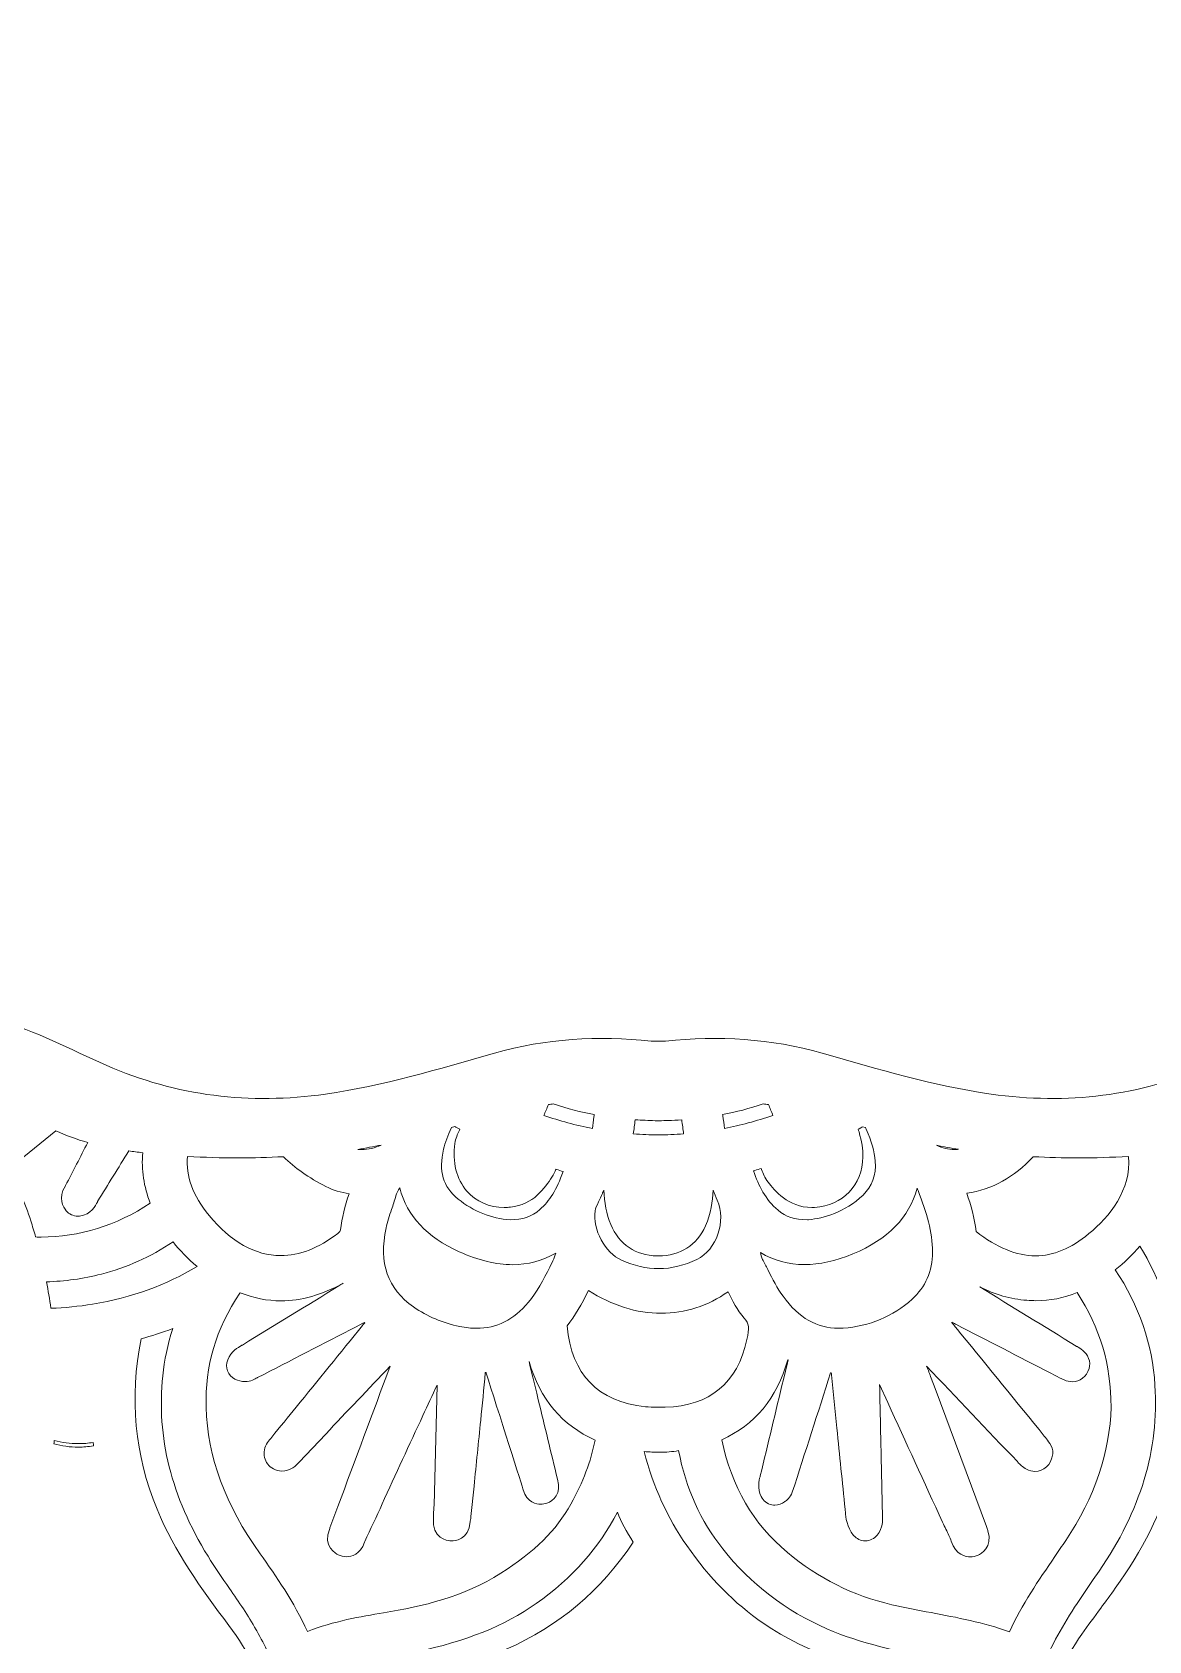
# Model space of a CAD drawing. Extents: x 95 to 1905, y -1935 to -66.
# Drawn here: x 661 to 1266, y -937 to -66 of the extents above; entities that cross this region are included whole.
import ezdxf

# ---------------------------------------------------------------- set-up
doc = ezdxf.new("R2010")
doc.units = 0
doc.header["$MEASUREMENT"] = 0
doc.layers.add('Layer 1', color=7, linetype='Continuous')

# ---------------------------------------------------------------- blocks, each defined once
blk = doc.blocks.new('block 2')
at = {"layer": 'Layer 1', "lineweight": 0}
for points, knots in [([(1879.6, -958.17), (1853.61, -957.51), (1827.64, -958.04), (1801.66, -960.62), (1767.9, -963.98), (1734.13, -968.5), (1700.09, -967.66), (1636.04, -966.07), (1574.52, -952.08), (1515.05, -928.61), (1514.6, -928.42), (1514.25, -927.93), (1512.89, -926.69), (1531.02, -923.22), (1548.35, -919.76), (1565.03, -914.06), (1648.23, -885.64), (1724.12, -845.39), (1780.64, -775.69), (1836.26, -707.1), (1863.07, -628.56), (1856.19, -539.99), (1851.48, -479.46), (1826.09, -427.35), (1785.84, -382.41), (1739.3, -330.38), (1682.27, -294.53), (1616.03, -272.83), (1584.03, -262.35), (1552.04, -251.39), (1522.6, -234.95), (1498.3, -221.36), (1477.63, -202.88), (1460.06, -181.01), (1433.82, -148.33), (1417.44, -111.18), (1408.55, -70.46), (1408.22, -68.91), (1408.57, -67), (1406.2, -65.74), (1402.21, -68.13), (1401.04, -72.67), (1399.35, -76.65), (1391.2, -95.77), (1387.03, -115.72), (1384.93, -136.51), (1381.94, -166.14), (1384.02, -195.14), (1389.9, -224.12), (1398.15, -264.84), (1416.74, -300.3), (1445.08, -330.46), (1472.21, -359.32), (1500.3, -387.25), (1527.31, -416.22), (1547.19, -437.52), (1563.55, -461.56), (1570.03, -490.44), (1579.1, -530.95), (1565.45, -565.24), (1537.21, -594.14), (1519.05, -612.68), (1496.4, -623.2), (1470.82, -627.41), (1468.86, -627.72), (1466.76, -627.84), (1465.03, -628.67), (1453.7, -634.13), (1445.74, -631.25), (1437.28, -621.59), (1415.79, -596.98), (1388.15, -592.65), (1357.64, -600.98), (1337.03, -606.6), (1318.3, -616.81), (1298.91, -625.33), (1260.79, -642.06), (1221.3, -646.72), (1180.21, -640.94), (1148.96, -636.53), (1118.96, -627.33), (1088.76, -618.73), (1060.98, -610.82), (1032.61, -609.24), (1003.88, -612.19), (1003.59, -612.23), (1003.32, -612.25), (1003.03, -612.25), (1002.02, -612.33), (1001.03, -612.35), (1000, -612.29), (998.97, -612.35), (997.98, -612.33), (996.97, -612.25), (996.68, -612.25), (996.41, -612.23), (996.12, -612.19), (967.39, -609.24), (939.02, -610.82), (911.24, -618.73), (881.04, -627.33), (851.04, -636.53), (819.79, -640.94), (778.7, -646.72), (739.22, -642.06), (701.09, -625.33), (681.7, -616.81), (662.97, -606.6), (642.36, -600.98), (611.85, -592.65), (584.21, -596.98), (562.72, -621.59), (554.26, -631.25), (546.3, -634.13), (534.97, -628.67), (533.24, -627.84), (531.14, -627.72), (529.18, -627.41), (503.6, -623.2), (480.95, -612.68), (462.79, -594.14), (434.55, -565.24), (420.9, -530.95), (429.97, -490.44), (436.45, -461.56), (452.81, -437.52), (472.7, -416.22), (499.7, -387.25), (527.79, -359.32), (554.92, -330.46), (583.26, -300.3), (601.85, -264.84), (610.1, -224.12), (615.98, -195.14), (618.06, -166.14), (615.07, -136.51), (612.97, -115.72), (608.8, -95.77), (600.65, -76.65), (598.96, -72.67), (597.79, -68.13), (593.81, -65.74), (591.43, -67), (591.78, -68.91), (591.45, -70.46), (582.56, -111.18), (566.18, -148.33), (539.94, -181.01), (522.37, -202.88), (501.7, -221.36), (477.4, -234.95), (447.96, -251.39), (415.97, -262.35), (383.97, -272.83), (317.73, -294.53), (260.7, -330.38), (214.16, -382.41), (173.91, -427.35), (148.52, -479.46), (143.82, -539.99), (136.93, -628.56), (163.74, -707.1), (219.36, -775.69), (275.88, -845.39), (351.77, -885.64), (434.97, -914.06), (451.65, -919.76), (468.98, -923.22), (487.11, -926.69), (485.75, -927.93), (485.4, -928.42), (484.95, -928.61), (425.48, -952.08), (363.96, -966.07), (299.91, -967.66), (265.87, -968.5), (232.11, -963.98), (198.34, -960.62), (172.37, -958.04), (146.39, -957.51), (120.4, -958.17), (100.89, -958.68), (95.24, -967.7), (101.34, -986.06), (107.51, -1004.56), (117.14, -1021.06), (130.04, -1035.67), (160.38, -1070.08), (198.69, -1093.35), (239.3, -1113.27), (250.88, -1118.95), (262.74, -1123.98), (276.17, -1130.08), (263.25, -1136.48), (251.27, -1140.15), (239.14, -1143.49), (236.07, -1144.34), (230.83, -1143.31), (230.39, -1146.94), (229.88, -1151.17), (235.32, -1151.76), (238.38, -1153.19), (268.31, -1167.34), (300.39, -1172.43), (333.04, -1174.27), (347.6, -1175.1), (362.27, -1174.41), (377.1, -1174.41), (376.71, -1179.06), (374.3, -1179.88), (372.59, -1181.1), (365.43, -1186.19), (357.79, -1190.48), (349.52, -1193.6), (347.27, -1194.45), (343.56, -1194.69), (343.85, -1197.66), (344.16, -1201.15), (348.14, -1200.76), (350.72, -1201.15), (355.17, -1201.79), (359.73, -1201.87), (364.25, -1202.14), (404.5, -1204.68), (444.6, -1204.37), (484.23, -1195.62), (496.48, -1192.92), (508.69, -1189.95), (522.08, -1186.81), (515.33, -1200.82), (507.39, -1212.35), (497.61, -1222.69), (495.63, -1224.79), (491.14, -1226.58), (493.14, -1229.82), (494.83, -1232.53), (498.98, -1230.26), (501.86, -1229.64), (530.97, -1223.47), (557.95, -1212.14), (582.85, -1195.87), (588.83, -1191.95), (594.63, -1187.78), (600.49, -1183.72), (582.01, -1220.48), (568.43, -1258.58), (563.71, -1299.03), (558.9, -1340.29), (572.64, -1378.82), (584.03, -1417.46), (584.75, -1417.44), (585.47, -1417.4), (586.19, -1417.38), (586.19, -1417.38), (587.41, -1412.41), (587.41, -1412.41), (589.76, -1418.45), (592.32, -1424.33), (595.02, -1430.08), (595.23, -1437.74), (595.81, -1445.35), (597.21, -1452.9), (601.17, -1474.35), (612.45, -1492.96), (622.17, -1512.08), (622.83, -1511.88), (623.51, -1511.67), (624.17, -1511.48), (625.22, -1502.9), (626.27, -1494.32), (627.33, -1485.74), (629.43, -1488.86), (631.56, -1491.99), (633.72, -1495.11), (633.97, -1497.21), (634.17, -1499.29), (634.38, -1501.4), (636.79, -1525.7), (641.77, -1548.92), (660.39, -1566.75), (662.29, -1568.56), (662.85, -1572.94), (666.31, -1571.51), (669.18, -1570.36), (668.19, -1566.52), (668.38, -1563.78), (668.77, -1557.8), (669, -1551.79), (669.26, -1545.79), (670.17, -1547.15), (671.08, -1548.53), (671.97, -1549.92), (684.55, -1569.29), (696.86, -1590.82), (709.32, -1615.14), (720.81, -1637.57), (733.71, -1662.71), (737.17, -1687.82), (737.85, -1690.31), (738.49, -1692.81), (739.09, -1695.33), (742.99, -1711.31), (745.73, -1727.57), (746.62, -1744.19), (747.57, -1762.14), (740.33, -1778.64), (738.97, -1796.14), (736.55, -1827.22), (737.75, -1857.86), (750.27, -1887.03), (760.26, -1910.25), (779.11, -1921.74), (800.79, -1918.75), (810.34, -1917.41), (818.74, -1915.27), (818.47, -1903.03), (818.45, -1901.75), (818.84, -1900.19), (821.01, -1899.65), (821.71, -1900.66), (822.6, -1901.73), (823.21, -1902.93), (833.86, -1923.31), (851.68, -1931.81), (873.65, -1933.67), (892.11, -1935.23), (910.39, -1933.54), (928.56, -1930.45), (952.35, -1926.41), (976.13, -1923.81), (1000, -1923.62), (1023.87, -1923.81), (1047.65, -1926.41), (1071.44, -1930.45), (1089.61, -1933.54), (1107.89, -1935.23), (1126.35, -1933.67), (1148.32, -1931.81), (1166.14, -1923.31), (1176.79, -1902.93), (1177.41, -1901.73), (1178.29, -1900.66), (1178.99, -1899.65), (1181.16, -1900.19), (1181.55, -1901.75), (1181.53, -1903.03), (1181.26, -1915.27), (1189.66, -1917.41), (1199.21, -1918.75), (1220.89, -1921.74), (1239.74, -1910.25), (1249.73, -1887.03), (1262.25, -1857.86), (1263.45, -1827.22), (1261.03, -1796.14), (1259.67, -1778.64), (1252.43, -1762.14), (1253.38, -1744.19), (1254.27, -1727.57), (1257.01, -1711.31), (1260.91, -1695.33), (1261.51, -1692.81), (1262.15, -1690.31), (1262.83, -1687.82), (1266.29, -1662.71), (1279.19, -1637.57), (1290.68, -1615.14), (1303.14, -1590.82), (1315.45, -1569.29), (1328.03, -1549.92), (1328.92, -1548.53), (1329.83, -1547.15), (1330.74, -1545.79), (1331, -1551.79), (1331.23, -1557.8), (1331.62, -1563.78), (1331.81, -1566.52), (1330.82, -1570.36), (1333.69, -1571.51), (1337.15, -1572.94), (1337.71, -1568.56), (1339.61, -1566.75), (1358.23, -1548.92), (1363.21, -1525.7), (1365.62, -1501.4), (1365.83, -1499.29), (1366.03, -1497.21), (1366.28, -1495.11), (1368.45, -1491.99), (1370.57, -1488.86), (1372.67, -1485.74), (1373.73, -1494.32), (1374.78, -1502.9), (1375.83, -1511.48), (1376.49, -1511.67), (1377.17, -1511.88), (1377.83, -1512.08), (1387.55, -1492.96), (1398.83, -1474.35), (1402.79, -1452.9), (1404.19, -1445.35), (1404.77, -1437.74), (1404.98, -1430.08), (1407.68, -1424.33), (1410.24, -1418.45), (1412.59, -1412.41), (1412.59, -1412.41), (1413.81, -1417.38), (1413.81, -1417.38), (1414.53, -1417.4), (1415.25, -1417.44), (1415.97, -1417.46), (1427.36, -1378.82), (1441.1, -1340.29), (1436.29, -1299.03), (1431.57, -1258.58), (1417.99, -1220.48), (1399.51, -1183.72), (1405.37, -1187.78), (1411.17, -1191.95), (1417.15, -1195.87), (1442.05, -1212.14), (1469.03, -1223.47), (1498.14, -1229.64), (1501.02, -1230.26), (1505.17, -1232.53), (1506.86, -1229.82), (1508.86, -1226.58), (1504.37, -1224.79), (1502.39, -1222.69), (1492.61, -1212.35), (1484.67, -1200.82), (1477.92, -1186.81), (1491.31, -1189.95), (1503.52, -1192.92), (1515.77, -1195.62), (1555.4, -1204.37), (1595.5, -1204.68), (1635.75, -1202.14), (1640.27, -1201.87), (1644.83, -1201.79), (1649.28, -1201.15), (1651.86, -1200.76), (1655.84, -1201.15), (1656.15, -1197.66), (1656.44, -1194.69), (1652.73, -1194.45), (1650.48, -1193.6), (1642.21, -1190.48), (1634.57, -1186.19), (1627.42, -1181.1), (1625.7, -1179.88), (1623.29, -1179.06), (1622.9, -1174.41), (1637.73, -1174.41), (1652.4, -1175.1), (1666.96, -1174.27), (1699.61, -1172.43), (1731.69, -1167.34), (1761.62, -1153.19), (1764.68, -1151.76), (1770.12, -1151.17), (1769.61, -1146.94), (1769.17, -1143.31), (1763.93, -1144.34), (1760.86, -1143.49), (1748.73, -1140.15), (1736.75, -1136.48), (1723.83, -1130.08), (1737.26, -1123.98), (1749.12, -1118.95), (1760.7, -1113.27), (1801.31, -1093.35), (1839.62, -1070.08), (1869.96, -1035.67), (1882.86, -1021.06), (1892.49, -1004.56), (1898.66, -986.06), (1904.77, -967.7), (1899.11, -958.68), (1879.6, -958.17)], [0, 0, 0, 0, 1, 1, 1, 2, 2, 2, 3, 3, 3, 4, 4, 4, 5, 5, 5, 6, 6, 6, 7, 7, 7, 8, 8, 8, 9, 9, 9, 10, 10, 10, 11, 11, 11, 12, 12, 12, 13, 13, 13, 14, 14, 14, 15, 15, 15, 16, 16, 16, 17, 17, 17, 18, 18, 18, 19, 19, 19, 20, 20, 20, 21, 21, 21, 22, 22, 22, 23, 23, 23, 24, 24, 24, 25, 25, 25, 26, 26, 26, 27, 27, 27, 28, 28, 28, 29, 29, 29, 30, 30, 30, 31, 31, 31, 32, 32, 32, 33, 33, 33, 34, 34, 34, 35, 35, 35, 36, 36, 36, 37, 37, 37, 38, 38, 38, 39, 39, 39, 40, 40, 40, 41, 41, 41, 42, 42, 42, 43, 43, 43, 44, 44, 44, 45, 45, 45, 46, 46, 46, 47, 47, 47, 48, 48, 48, 49, 49, 49, 50, 50, 50, 51, 51, 51, 52, 52, 52, 53, 53, 53, 54, 54, 54, 55, 55, 55, 56, 56, 56, 57, 57, 57, 58, 58, 58, 59, 59, 59, 60, 60, 60, 61, 61, 61, 62, 62, 62, 63, 63, 63, 64, 64, 64, 65, 65, 65, 66, 66, 66, 67, 67, 67, 68, 68, 68, 69, 69, 69, 70, 70, 70, 71, 71, 71, 72, 72, 72, 73, 73, 73, 74, 74, 74, 75, 75, 75, 76, 76, 76, 77, 77, 77, 78, 78, 78, 79, 79, 79, 80, 80, 80, 81, 81, 81, 82, 82, 82, 83, 83, 83, 84, 84, 84, 85, 85, 85, 86, 86, 86, 87, 87, 87, 88, 88, 88, 89, 89, 89, 90, 90, 90, 91, 91, 91, 92, 92, 92, 93, 93, 93, 94, 94, 94, 95, 95, 95, 96, 96, 96, 97, 97, 97, 98, 98, 98, 99, 99, 99, 100, 100, 100, 101, 101, 101, 102, 102, 102, 103, 103, 103, 104, 104, 104, 105, 105, 105, 106, 106, 106, 107, 107, 107, 108, 108, 108, 109, 109, 109, 110, 110, 110, 111, 111, 111, 112, 112, 112, 113, 113, 113, 114, 114, 114, 115, 115, 115, 116, 116, 116, 117, 117, 117, 118, 118, 118, 119, 119, 119, 120, 120, 120, 121, 121, 121, 122, 122, 122, 123, 123, 123, 124, 124, 124, 125, 125, 125, 126, 126, 126, 127, 127, 127, 128, 128, 128, 129, 129, 129, 130, 130, 130, 131, 131, 131, 132, 132, 132, 133, 133, 133, 134, 134, 134, 135, 135, 135, 136, 136, 136, 137, 137, 137, 138, 138, 138, 139, 139, 139, 140, 140, 140, 141, 141, 141, 142, 142, 142, 143, 143, 143, 144, 144, 144, 145, 145, 145, 146, 146, 146, 147, 147, 147, 148, 148, 148, 149, 149, 149, 150, 150, 150, 151, 151, 151, 152, 152, 152, 153, 153, 153, 154, 154, 154, 155, 155, 155, 156, 156, 156, 157, 157, 157, 158, 158, 158, 159, 159, 159, 160, 160, 160, 160]), ([(940.51, -646.58), (941.37, -646.46), (942.24, -646.34), (943.11, -646.23), (950.84, -648.82), (958.17, -650.73), (965.31, -652.01), (965.25, -652.45), (965.19, -652.89), (965.14, -653.33), (964.87, -655.4), (964.6, -657.49), (964.34, -659.57), (955.36, -657.77), (946.54, -655.42), (938.03, -652.54), (938.83, -650.67), (939.65, -648.7), (940.51, -646.58)], [0, 0, 0, 0, 1, 1, 1, 2, 2, 2, 3, 3, 3, 4, 4, 4, 5, 5, 5, 6, 6, 6, 6]), ([(1059.65, -646.59), (1060.43, -648.55), (1061.23, -650.5), (1062.06, -652.45), (1053, -655.55), (1044.35, -657.89), (1035.86, -659.55), (1035.57, -657.27), (1035.26, -655), (1034.94, -652.65), (1034.91, -652.43), (1034.88, -652.21), (1034.84, -651.99), (1042.01, -650.69), (1049.38, -648.75), (1056.83, -646.22), (1057.76, -646.33), (1058.7, -646.46), (1059.65, -646.59)], [0, 0, 0, 0, 1, 1, 1, 2, 2, 2, 3, 3, 3, 4, 4, 4, 5, 5, 5, 6, 6, 6, 6]), ([(691.06, -667.19), (687.06, -674.95), (683.05, -682.72), (679.06, -690.49), (679.06, -690.49), (678.95, -690.66), (678.95, -690.66), (674.61, -697.3), (677.82, -702.3), (679.4, -704.15), (680.97, -705.99), (683.27, -707.03), (685.66, -707.03), (685.97, -707.03), (686.28, -707.01), (686.59, -706.98), (693, -706.26), (695.45, -701.1), (696.26, -699.41), (696.33, -699.26), (696.4, -699.1), (696.43, -699.04), (702.05, -689.95), (707.64, -680.85), (713.22, -671.74), (715.62, -672.07), (718.14, -672.39), (720.82, -672.68), (720.05, -681.87), (721.4, -691.03), (724.88, -700.04), (706.49, -712.21), (686.63, -718.38), (665.82, -718.38), (664.84, -718.38), (663.85, -718.37), (662.85, -718.34), (661.99, -715.26), (661.12, -712.36), (660.23, -709.57), (657.11, -699.74), (652.97, -690.57), (647.79, -682.04), (647.79, -682.04), (673.82, -660.81), (673.82, -660.81), (679.23, -663.33), (684.95, -665.44), (691.06, -667.19)], [0, 0, 0, 0, 1, 1, 1, 2, 2, 2, 3, 3, 3, 4, 4, 4, 5, 5, 5, 6, 6, 6, 7, 7, 7, 8, 8, 8, 9, 9, 9, 10, 10, 10, 11, 11, 11, 12, 12, 12, 13, 13, 13, 14, 14, 14, 15, 15, 15, 16, 16, 16, 16]), ([(896.35, -693.43), (901.32, -699.17), (908.52, -702.34), (916.63, -702.34), (917.72, -702.34), (918.83, -702.28), (919.94, -702.17), (932.42, -700.91), (938.68, -691.55), (942.41, -685.97), (943.41, -684.48), (944.06, -682.94), (944.56, -681.6), (944.73, -681.66), (944.89, -681.72), (945.04, -681.77), (946.07, -682.13), (947.21, -682.53), (948.43, -682.86), (944.95, -692.7), (941.18, -698.88), (935.84, -703.51), (931.45, -707.32), (926.51, -709.02), (919.82, -709.02), (919.82, -709.02), (919.77, -709.02), (919.77, -709.02), (909.61, -708.32), (899.88, -704.44), (891.61, -697.78), (883.38, -691.16), (880.88, -682.59), (883.74, -670.8), (884.61, -667.15), (885.98, -663.41), (888.06, -659.01), (888.06, -659.01), (889.75, -658.55), (889.75, -658.55), (890.64, -658.99), (891.67, -659.52), (892.48, -660.01), (892.36, -660.28), (892.24, -660.54), (892.14, -660.76), (891.3, -662.61), (890.26, -664.92), (889.87, -667.61), (888.4, -677.75), (890.7, -686.92), (896.35, -693.43)], [0, 0, 0, 0, 1, 1, 1, 2, 2, 2, 3, 3, 3, 4, 4, 4, 5, 5, 5, 6, 6, 6, 7, 7, 7, 8, 8, 8, 9, 9, 9, 10, 10, 10, 11, 11, 11, 12, 12, 12, 13, 13, 13, 14, 14, 14, 15, 15, 15, 16, 16, 16, 17, 17, 17, 17]), ([(987.48, -654.85), (991.11, -655.04), (994.73, -655.2), (998.28, -655.36), (998.28, -655.36), (999.85, -655.43), (999.85, -655.43), (999.98, -655.44), (1000.1, -655.44), (1000.23, -655.44), (1000.37, -655.44), (1000.5, -655.44), (1000.64, -655.43), (1002.2, -655.35), (1003.74, -655.3), (1005.27, -655.24), (1007.7, -655.14), (1010.17, -655.05), (1012.69, -654.88), (1013.02, -657.47), (1013.37, -660.03), (1013.72, -662.51), (1009.1, -662.83), (1004.52, -662.99), (1000.05, -662.99), (995.51, -662.99), (990.98, -662.83), (986.47, -662.49), (986.81, -660.01), (987.15, -657.44), (987.48, -654.85)], [0, 0, 0, 0, 1, 1, 1, 2, 2, 2, 3, 3, 3, 4, 4, 4, 5, 5, 5, 6, 6, 6, 7, 7, 7, 8, 8, 8, 9, 9, 9, 10, 10, 10, 10]), ([(1110.8, -674.97), (1110.84, -670.77), (1110.17, -666.47), (1108.68, -661.44), (1108.54, -660.97), (1108.4, -660.48), (1108.26, -660.01), (1108.77, -659.72), (1110.54, -658.69), (1110.61, -658.65), (1110.61, -658.65), (1112.2, -659.09), (1112.2, -659.09), (1112.33, -659.38), (1112.47, -659.69), (1112.61, -660.01), (1115.56, -666.46), (1117.1, -671.93), (1117.46, -677.24), (1117.98, -684.88), (1115.84, -690.89), (1110.91, -695.61), (1100.9, -705.19), (1089.37, -708.17), (1081.36, -708.96), (1081.36, -708.96), (1080.7, -708.97), (1080.7, -708.97), (1073.73, -708.97), (1068.99, -707.45), (1064.82, -703.89), (1058.03, -698.11), (1054.3, -690.42), (1051.63, -682.56), (1051.85, -682.49), (1052.06, -682.41), (1052.28, -682.34), (1053.44, -681.95), (1054.7, -681.53), (1055.75, -681.27), (1055.82, -681.47), (1055.9, -681.66), (1055.96, -681.84), (1056.73, -683.84), (1057.68, -686.33), (1059.46, -688.62), (1062.97, -693.08), (1070.26, -702.34), (1083.07, -702.34), (1083.56, -702.34), (1084.06, -702.33), (1084.58, -702.3), (1099.87, -701.46), (1110.65, -690.21), (1110.8, -674.97)], [0, 0, 0, 0, 1, 1, 1, 2, 2, 2, 3, 3, 3, 4, 4, 4, 5, 5, 5, 6, 6, 6, 7, 7, 7, 8, 8, 8, 9, 9, 9, 10, 10, 10, 11, 11, 11, 12, 12, 12, 13, 13, 13, 14, 14, 14, 15, 15, 15, 16, 16, 16, 17, 17, 17, 18, 18, 18, 18]), ([(850.01, -668.55), (846.67, -670.08), (843.01, -670.93), (839.24, -670.94), (839.24, -670.94), (838.89, -670.94), (838.89, -670.94), (838.33, -670.94), (837.78, -670.92), (837.23, -670.88), (841.61, -670.18), (845.87, -669.39), (850.01, -668.55)], [0, 0, 0, 0, 1, 1, 1, 2, 2, 2, 3, 3, 3, 4, 4, 4, 4]), ([(1150.57, -668.67), (1154.47, -669.46), (1158.47, -670.19), (1162.57, -670.85), (1161.88, -670.9), (1161.16, -670.94), (1160.4, -670.97), (1157.06, -670.86), (1153.84, -670.12), (1150.57, -668.67)], [0, 0, 0, 0, 1, 1, 1, 2, 2, 2, 3, 3, 3, 3]), ([(745, -674.67), (754.21, -675.21), (763.48, -675.49), (772.66, -675.49), (780.78, -675.49), (788.96, -675.27), (797.01, -674.85), (803.15, -680.91), (810.72, -686.22), (820.04, -691.01), (823.95, -693.01), (828.15, -694.3), (832.57, -694.88), (830.26, -701.49), (828.69, -708.07), (827.88, -714.52), (827.8, -715.16), (827.76, -715.43), (826.47, -716.42), (816.12, -724.4), (805.71, -728.44), (795.54, -728.44), (781.94, -728.44), (768.53, -720.9), (756.78, -706.64), (747.98, -695.95), (744.09, -685.43), (745, -674.67)], [0, 0, 0, 0, 1, 1, 1, 2, 2, 2, 3, 3, 3, 4, 4, 4, 5, 5, 5, 6, 6, 6, 7, 7, 7, 8, 8, 8, 9, 9, 9, 9]), ([(1202.97, -674.85), (1211.03, -675.27), (1219.19, -675.48), (1227.31, -675.48), (1236.38, -675.48), (1245.55, -675.22), (1254.65, -674.69), (1256.18, -693.07), (1244.18, -707.39), (1233.16, -716.52), (1223.42, -724.59), (1213.93, -728.51), (1204.15, -728.51), (1194, -728.51), (1183.22, -724.08), (1172.05, -715.31), (1171.16, -708), (1169.27, -701.04), (1167.06, -694.63), (1180.85, -692.49), (1192.7, -685.96), (1202.97, -674.85)], [0, 0, 0, 0, 1, 1, 1, 2, 2, 2, 3, 3, 3, 4, 4, 4, 5, 5, 5, 6, 6, 6, 7, 7, 7, 7]), ([(921.03, -733.34), (929.41, -733.34), (937.24, -731.22), (944.43, -727.02), (944.17, -728.45), (943.66, -729.86), (942.9, -731.32), (942.9, -731.32), (941.24, -734.6), (941.24, -734.6), (937.69, -741.59), (934.34, -748.19), (929.69, -753.71), (921.67, -763.18), (912.48, -767.79), (901.61, -767.79), (898.71, -767.79), (895.64, -767.46), (892.47, -766.8), (883.25, -764.91), (874.85, -761.35), (867.51, -756.22), (853.3, -746.27), (848.55, -732.69), (852.58, -713.46), (853.26, -710.17), (854.38, -706.86), (855.57, -703.36), (856.36, -701.02), (857.19, -698.59), (857.9, -696.09), (858.37, -694.44), (859.05, -693.04), (860.03, -691.79), (863.97, -706.94), (874.71, -718.51), (892.11, -726.29), (902.75, -731.04), (912.21, -733.34), (921.03, -733.34)], [0, 0, 0, 0, 1, 1, 1, 2, 2, 2, 3, 3, 3, 4, 4, 4, 5, 5, 5, 6, 6, 6, 7, 7, 7, 8, 8, 8, 9, 9, 9, 10, 10, 10, 11, 11, 11, 12, 12, 12, 13, 13, 13, 13]), ([(1029.7, -693), (1030.43, -694.89), (1031.19, -696.68), (1031.92, -698.34), (1036.93, -709.88), (1031.67, -725.2), (1020.88, -730.48), (1014.15, -733.78), (1007.2, -735.45), (1000.24, -735.45), (993.58, -735.45), (986.77, -733.92), (980.01, -730.9), (971.18, -726.96), (964.37, -714.23), (965.73, -704.17), (965.89, -702.97), (966.81, -701.1), (967.7, -699.29), (968.38, -697.92), (969.15, -696.36), (969.78, -694.74), (969.78, -694.74), (970.38, -693.22), (970.51, -692.9), (970.65, -699.63), (971.91, -705.91), (974.3, -711.62), (978.79, -722.38), (987.7, -728.4), (999.36, -728.57), (999.36, -728.57), (1000.01, -728.58), (1000.01, -728.58), (1011.88, -728.58), (1020.94, -722.8), (1025.54, -712.32), (1028.47, -705.66), (1029.49, -698.98), (1029.7, -693)], [0, 0, 0, 0, 1, 1, 1, 2, 2, 2, 3, 3, 3, 4, 4, 4, 5, 5, 5, 6, 6, 6, 7, 7, 7, 8, 8, 8, 9, 9, 9, 10, 10, 10, 11, 11, 11, 12, 12, 12, 13, 13, 13, 13]), ([(1140.63, -693.13), (1145.16, -705.25), (1148.61, -715.4), (1148.48, -726.54), (1148.36, -737.08), (1144.74, -745.42), (1137.39, -752.02), (1126.89, -761.5), (1114.33, -766.76), (1100.08, -767.68), (1099.25, -767.73), (1098.43, -767.76), (1097.62, -767.76), (1085.83, -767.76), (1076.28, -762.27), (1067.58, -750.47), (1064.39, -746.15), (1061.92, -741.2), (1059.3, -735.95), (1058.38, -734.12), (1057.46, -732.28), (1056.5, -730.45), (1055.86, -729.22), (1055.49, -728.04), (1055.35, -726.81), (1062.66, -731.12), (1070.62, -733.3), (1079.16, -733.3), (1087.28, -733.3), (1095.86, -731.38), (1105.39, -727.45), (1124.39, -719.59), (1135.85, -707.91), (1140.08, -691.95), (1140.29, -692.31), (1140.47, -692.7), (1140.63, -693.13)], [0, 0, 0, 0, 1, 1, 1, 2, 2, 2, 3, 3, 3, 4, 4, 4, 5, 5, 5, 6, 6, 6, 7, 7, 7, 8, 8, 8, 9, 9, 9, 10, 10, 10, 11, 11, 11, 12, 12, 12, 12]), ([(750.24, -734.35), (733.54, -744.42), (715, -751.09), (693.72, -754.68), (686.15, -755.95), (678.57, -756.7), (671.14, -756.9), (670.44, -752.14), (669.62, -747.37), (668.68, -742.6), (678.64, -742.34), (688.63, -740.95), (698.43, -738.44), (711.91, -735.01), (724.96, -729.14), (737.26, -720.98), (740.85, -725.57), (745.14, -729.99), (750.24, -734.35)], [0, 0, 0, 0, 1, 1, 1, 2, 2, 2, 3, 3, 3, 4, 4, 4, 5, 5, 5, 6, 6, 6, 6]), ([(1247.44, -908.62), (1244.86, -912.22), (1242.23, -915.78), (1239.6, -919.34), (1236.21, -923.94), (1232.71, -928.69), (1229.35, -933.46), (1219.8, -947), (1213.08, -962.17), (1209.33, -978.62), (1192.16, -967.92), (1172.2, -961.44), (1147.16, -958.37), (1109.6, -953.76), (1080.9, -943.96), (1056.85, -927.53), (1041.23, -916.84), (1027.68, -903.1), (1015.41, -885.52), (1004.9, -870.45), (997.32, -853.74), (992.31, -834.55), (995.26, -834.82), (997.91, -834.94), (1000.44, -834.94), (1004.21, -834.94), (1007.67, -834.66), (1010.99, -834.07), (1014.85, -854.32), (1022.91, -872.22), (1034.93, -887.3), (1050.11, -906.33), (1069.05, -920.88), (1091.23, -930.52), (1109.86, -938.63), (1129.34, -942.67), (1149.32, -946.43), (1158.79, -948.21), (1167.04, -950.19), (1174.54, -952.5), (1182.18, -954.86), (1188.78, -956.89), (1194.49, -962.22), (1196.05, -963.67), (1198.07, -964.44), (1200.12, -964.44), (1201.22, -964.44), (1202.33, -964.22), (1203.38, -963.77), (1206.39, -962.47), (1208.34, -959.52), (1208.37, -956.25), (1208.41, -949.83), (1210.61, -945.04), (1213.98, -938.44), (1220.05, -926.45), (1227.58, -915.51), (1235.55, -903.93), (1235.55, -903.93), (1238.67, -899.37), (1238.67, -899.37), (1261.21, -866.45), (1271.11, -833.52), (1268.94, -798.68), (1267.53, -776.44), (1260.3, -755.39), (1247.45, -736.07), (1252.37, -732.33), (1256.84, -728.03), (1260.81, -723.23), (1271.49, -740.82), (1278.39, -760.53), (1281.86, -783.28), (1288.37, -826.25), (1277.11, -867.25), (1247.44, -908.62)], [0, 0, 0, 0, 1, 1, 1, 2, 2, 2, 3, 3, 3, 4, 4, 4, 5, 5, 5, 6, 6, 6, 7, 7, 7, 8, 8, 8, 9, 9, 9, 10, 10, 10, 11, 11, 11, 12, 12, 12, 13, 13, 13, 14, 14, 14, 15, 15, 15, 16, 16, 16, 17, 17, 17, 18, 18, 18, 19, 19, 19, 20, 20, 20, 21, 21, 21, 22, 22, 22, 23, 23, 23, 24, 24, 24, 25, 25, 25, 25]), ([(827.01, -744.85), (809.6, -755.5), (792.2, -766.15), (774.83, -776.86), (774.65, -776.97), (774.45, -777.07), (774.25, -777.17), (772.47, -778.13), (768.77, -780.11), (766.85, -784.95), (765.29, -788.91), (766.99, -793.4), (770.78, -795.34), (772.5, -796.22), (774.31, -796.66), (776.14, -796.66), (777.76, -796.66), (779.14, -796.31), (780.27, -795.88), (781.4, -795.45), (782.26, -794.94), (782.82, -794.6), (782.82, -794.6), (783.06, -794.45), (783.06, -794.45), (800.86, -785.31), (818.64, -776.13), (836.41, -766.95), (836.41, -766.95), (840.05, -765.07), (840.05, -765.07), (840.32, -764.94), (840.61, -764.78), (840.93, -764.61), (840.98, -764.67), (841.02, -764.74), (841.08, -764.8), (840.54, -765.39), (840.12, -765.9), (839.83, -766.27), (827.95, -781.05), (815.75, -796.01), (803.95, -810.47), (799.54, -815.87), (795.13, -821.27), (790.73, -826.68), (789.93, -827.66), (789.16, -828.67), (788.42, -829.71), (786.74, -832.1), (786.14, -835.03), (786.78, -837.75), (787.39, -840.39), (789.14, -842.67), (791.58, -844), (792.94, -844.74), (794.51, -845.13), (796.12, -845.13), (798.24, -845.13), (800.35, -844.5), (802.05, -843.35), (803.56, -842.33), (804.65, -841.16), (805.45, -840.31), (805.45, -840.31), (819.91, -825.05), (819.91, -825.05), (831.32, -813), (843.07, -800.6), (854.78, -788.37), (845.35, -813.71), (835.92, -839.04), (826.49, -864.36), (826.49, -864.36), (822.22, -875.83), (822.22, -875.83), (822.22, -875.83), (822.06, -876.21), (822.06, -876.21), (817.94, -886.13), (825.73, -890.08), (826.63, -890.49), (828.13, -891.18), (829.65, -891.53), (831.17, -891.53), (831.18, -891.53), (831.18, -891.53), (831.18, -891.53), (833.82, -891.53), (838.61, -890.5), (840.92, -883.6), (840.92, -883.6), (841.01, -883.35), (841.01, -883.35), (844.23, -876.61), (847.41, -869.74), (850.48, -862.94), (857.68, -846.94), (865.22, -830.76), (872.52, -815.1), (875.09, -809.58), (877.66, -804.06), (880.22, -798.54), (880.22, -798.54), (878.71, -863.84), (878.71, -863.84), (878.57, -864.37), (878.49, -864.92), (878.46, -865.49), (878.44, -865.79), (878.42, -866.09), (878.39, -866.39), (878.31, -867.4), (878.21, -868.66), (878.31, -870.08), (878.3, -870.22), (878.28, -870.37), (878.26, -870.52), (877.25, -881.6), (886.1, -882.82), (887.11, -882.93), (887.51, -882.97), (887.89, -882.98), (888.25, -882.98), (889.21, -882.98), (897.63, -882.69), (898.14, -872.41), (898.14, -872.36), (898.14, -872.31), (898.15, -872.27), (898.47, -871.15), (898.51, -870.21), (898.53, -869.66), (898.53, -869.66), (900.21, -853.27), (900.21, -853.27), (901.42, -841.38), (902.64, -829.48), (903.84, -817.59), (904.65, -809.61), (905.55, -800.6), (906.34, -791.79), (906.46, -791.78), (906.58, -791.77), (906.7, -791.76), (906.73, -791.88), (906.76, -792), (906.8, -792.13), (912.79, -810.97), (926.87, -855.21), (926.87, -855.21), (928.9, -862.33), (934.14, -863.1), (936.29, -863.1), (937.43, -863.1), (938.58, -862.9), (939.71, -862.5), (943, -861.32), (947.91, -857.28), (945.44, -849.6), (945.44, -849.6), (945.41, -849.54), (945.41, -849.54), (941.97, -835.19), (938.5, -820.85), (935.03, -806.51), (935.03, -806.51), (934.16, -802.88), (934.16, -802.88), (932.78, -797.19), (931.4, -791.5), (930, -785.81), (935.98, -806.2), (947.96, -820.48), (965.75, -828.33), (965.75, -828.33), (965.74, -828.39), (965.74, -828.39), (963.52, -839.88), (959.24, -851.2), (952.67, -863), (944.78, -877.17), (933.08, -888.73), (914.73, -900.47), (894.64, -913.32), (872.34, -918.36), (851.23, -921.89), (839.06, -923.92), (824.19, -926.39), (810.04, -932.03), (802.76, -916.11), (793.04, -902.01), (784.38, -889.91), (765.5, -863.52), (755.94, -837.52), (755.16, -810.43), (754.52, -788.43), (760.47, -768.24), (773.35, -748.72), (773.4, -748.64), (773.45, -748.56), (773.5, -748.5), (773.54, -748.51), (773.57, -748.52), (773.61, -748.54), (780.81, -751.44), (788.24, -752.92), (795.69, -752.92), (806.63, -752.92), (817.92, -749.73), (829.24, -743.44), (829.29, -743.41), (829.35, -743.38), (829.41, -743.35), (829.42, -743.38), (829.43, -743.4), (829.44, -743.43), (828.57, -743.9), (827.77, -744.39), (827.01, -744.85)], [0, 0, 0, 0, 1, 1, 1, 2, 2, 2, 3, 3, 3, 4, 4, 4, 5, 5, 5, 6, 6, 6, 7, 7, 7, 8, 8, 8, 9, 9, 9, 10, 10, 10, 11, 11, 11, 12, 12, 12, 13, 13, 13, 14, 14, 14, 15, 15, 15, 16, 16, 16, 17, 17, 17, 18, 18, 18, 19, 19, 19, 20, 20, 20, 21, 21, 21, 22, 22, 22, 23, 23, 23, 24, 24, 24, 25, 25, 25, 26, 26, 26, 27, 27, 27, 28, 28, 28, 29, 29, 29, 30, 30, 30, 31, 31, 31, 32, 32, 32, 33, 33, 33, 34, 34, 34, 35, 35, 35, 36, 36, 36, 37, 37, 37, 38, 38, 38, 39, 39, 39, 40, 40, 40, 41, 41, 41, 42, 42, 42, 43, 43, 43, 44, 44, 44, 45, 45, 45, 46, 46, 46, 47, 47, 47, 48, 48, 48, 49, 49, 49, 50, 50, 50, 51, 51, 51, 52, 52, 52, 53, 53, 53, 54, 54, 54, 55, 55, 55, 56, 56, 56, 57, 57, 57, 58, 58, 58, 59, 59, 59, 60, 60, 60, 61, 61, 61, 62, 62, 62, 63, 63, 63, 64, 64, 64, 65, 65, 65, 66, 66, 66, 67, 67, 67, 68, 68, 68, 69, 69, 69, 70, 70, 70, 71, 71, 71, 72, 72, 72, 73, 73, 73, 73]), ([(1048.01, -773.95), (1042.8, -797.5), (1027.91, -809.8), (1003.76, -810.51), (1002.37, -810.55), (1000.97, -810.58), (999.57, -810.58), (997.02, -810.58), (994.95, -810.48), (993.09, -810.27), (967.08, -807.32), (953.18, -793.02), (950.6, -766.51), (954.8, -760.97), (958.52, -754.79), (962.16, -747.27), (974.89, -755.41), (988.35, -759.67), (1001.58, -759.67), (1014.46, -759.67), (1026.81, -755.66), (1037.81, -747.98), (1040.02, -752.89), (1042.68, -757.97), (1046.57, -762.29), (1049.09, -765.11), (1049.4, -767.62), (1048.01, -773.95)], [0, 0, 0, 0, 1, 1, 1, 2, 2, 2, 3, 3, 3, 4, 4, 4, 5, 5, 5, 6, 6, 6, 7, 7, 7, 8, 8, 8, 9, 9, 9, 9]), ([(1160.9, -765.5), (1160.9, -765.5), (1161.17, -765.64), (1161.17, -765.64), (1178.17, -774.42), (1195.17, -783.18), (1212.18, -791.94), (1212.18, -791.94), (1214.81, -793.3), (1214.81, -793.3), (1216.42, -794.13), (1218.04, -794.96), (1219.69, -795.73), (1221.18, -796.41), (1222.62, -796.75), (1224.11, -796.75), (1228.35, -796.75), (1231.94, -793.95), (1233.27, -789.62), (1233.82, -787.82), (1233.73, -785.88), (1233.03, -784.14), (1231.49, -780.3), (1228.31, -778.56), (1226.78, -777.72), (1226.6, -777.62), (1226.42, -777.53), (1226.25, -777.42), (1208.87, -766.72), (1191.47, -756.04), (1174.06, -745.38), (1182.36, -749.57), (1190.8, -751.96), (1199.61, -752.64), (1201.23, -752.77), (1202.86, -752.83), (1204.46, -752.83), (1212.09, -752.83), (1219.53, -751.39), (1226.73, -748.49), (1239.29, -767.56), (1245.15, -787.38), (1245.15, -810.49), (1244.66, -834.65), (1236.18, -859.64), (1220.62, -882.75), (1218.66, -885.67), (1216.68, -888.57), (1214.69, -891.47), (1205.95, -904.27), (1196.93, -917.46), (1190.08, -932.15), (1176.07, -927.12), (1161.66, -924.42), (1147.67, -921.8), (1140.66, -920.49), (1133.42, -919.13), (1126.47, -917.52), (1105.57, -912.65), (1086.54, -903.12), (1069.9, -889.21), (1051.35, -873.69), (1039.7, -853.68), (1034.34, -828.13), (1052.22, -820.24), (1064.23, -805.73), (1070.13, -784.83), (1070.18, -784.86), (1070.24, -784.89), (1070.29, -784.92), (1070.13, -785.47), (1070, -786), (1069.88, -786.51), (1069.88, -786.51), (1067.71, -795.57), (1067.71, -795.57), (1063.54, -812.95), (1059.37, -830.33), (1055.23, -847.7), (1055.23, -847.7), (1055.09, -848.23), (1055.09, -848.23), (1054.56, -850.17), (1053.46, -854.22), (1055.78, -858.97), (1056.89, -861.22), (1058.95, -862.85), (1061.39, -863.4), (1061.99, -863.53), (1062.59, -863.59), (1063.19, -863.59), (1065.05, -863.59), (1066.87, -862.97), (1068.35, -861.78), (1068.35, -861.78), (1068.57, -861.63), (1068.57, -861.63), (1069.48, -861.01), (1071.61, -859.58), (1072.56, -856.62), (1079.51, -835.06), (1086.45, -813.49), (1093.32, -791.92), (1093.32, -791.92), (1093.68, -791.95), (1093.68, -791.95), (1093.71, -792.35), (1093.74, -792.7), (1093.77, -792.97), (1094.76, -802.62), (1095.74, -812.28), (1096.71, -821.94), (1098.18, -836.54), (1099.65, -851.14), (1101.19, -865.73), (1101.24, -866.2), (1101.28, -866.67), (1101.31, -867.15), (1101.55, -870.42), (1101.92, -875.37), (1105.76, -879.96), (1107.33, -881.83), (1109.65, -882.91), (1112.08, -882.91), (1112.08, -882.91), (1112.15, -882.91), (1112.15, -882.91), (1114.61, -882.89), (1116.94, -881.77), (1118.49, -879.86), (1121.75, -875.85), (1121.5, -871.69), (1121.39, -869.69), (1121.39, -869.69), (1121.36, -869.15), (1121.36, -869.15), (1121.13, -858.2), (1120.89, -847.24), (1120.64, -836.29), (1120.37, -823.61), (1120.09, -810.94), (1119.83, -798.26), (1119.83, -798.26), (1124.28, -808.02), (1124.28, -808.02), (1134.15, -829.64), (1144.01, -851.25), (1153.92, -872.85), (1154.51, -874.13), (1155.14, -875.39), (1155.78, -876.65), (1156.91, -878.91), (1157.98, -881.03), (1158.64, -883.11), (1161.07, -890.75), (1166.6, -891.58), (1168.87, -891.58), (1170.34, -891.58), (1171.81, -891.26), (1173.24, -890.63), (1174.6, -890.02), (1181.28, -886.52), (1178.47, -877.49), (1178.47, -877.49), (1178.39, -877.21), (1178.39, -877.21), (1178.21, -876.52), (1177.97, -875.84), (1177.71, -875.18), (1177.71, -875.18), (1149.84, -800.37), (1149.84, -800.37), (1149.84, -800.37), (1147.75, -794.72), (1147.75, -794.72), (1146.95, -792.56), (1146.12, -790.41), (1145.31, -788.25), (1161.67, -805.51), (1178.04, -822.76), (1194.41, -840), (1194.41, -840), (1194.73, -840.35), (1194.73, -840.35), (1195.71, -841.41), (1197.2, -843), (1199.39, -844.13), (1200.85, -844.89), (1202.39, -845.27), (1203.96, -845.27), (1208.34, -845.27), (1213.04, -841.99), (1213.56, -835.72), (1213.72, -833.74), (1213.16, -831.76), (1211.99, -830.16), (1211.99, -830.16), (1211.31, -829.2), (1211.31, -829.2), (1210.6, -828.22), (1209.84, -827.16), (1209.02, -826.15), (1193.99, -807.68), (1178.93, -789.21), (1163.88, -770.75), (1163.88, -770.75), (1162.6, -769.16), (1162.6, -769.16), (1161.42, -767.69), (1160.18, -766.18), (1158.87, -764.69), (1158.92, -764.62), (1158.98, -764.56), (1159.03, -764.5), (1159.69, -764.87), (1160.32, -765.21), (1160.9, -765.5)], [0, 0, 0, 0, 1, 1, 1, 2, 2, 2, 3, 3, 3, 4, 4, 4, 5, 5, 5, 6, 6, 6, 7, 7, 7, 8, 8, 8, 9, 9, 9, 10, 10, 10, 11, 11, 11, 12, 12, 12, 13, 13, 13, 14, 14, 14, 15, 15, 15, 16, 16, 16, 17, 17, 17, 18, 18, 18, 19, 19, 19, 20, 20, 20, 21, 21, 21, 22, 22, 22, 23, 23, 23, 24, 24, 24, 25, 25, 25, 26, 26, 26, 27, 27, 27, 28, 28, 28, 29, 29, 29, 30, 30, 30, 31, 31, 31, 32, 32, 32, 33, 33, 33, 34, 34, 34, 35, 35, 35, 36, 36, 36, 37, 37, 37, 38, 38, 38, 39, 39, 39, 40, 40, 40, 41, 41, 41, 42, 42, 42, 43, 43, 43, 44, 44, 44, 45, 45, 45, 46, 46, 46, 47, 47, 47, 48, 48, 48, 49, 49, 49, 50, 50, 50, 51, 51, 51, 52, 52, 52, 53, 53, 53, 54, 54, 54, 55, 55, 55, 56, 56, 56, 57, 57, 57, 58, 58, 58, 59, 59, 59, 60, 60, 60, 61, 61, 61, 62, 62, 62, 63, 63, 63, 64, 64, 64, 65, 65, 65, 66, 66, 66, 67, 67, 67, 68, 68, 68, 69, 69, 69, 70, 70, 70, 71, 71, 71, 72, 72, 72, 72]), ([(756.2, -891.29), (759.89, -897.27), (763.89, -903.06), (767.75, -908.66), (772.99, -916.24), (777.93, -923.4), (782.22, -931.06), (782.22, -931.06), (782.55, -931.65), (782.55, -931.65), (787.04, -939.69), (791.28, -947.29), (792.08, -955.81), (792.35, -958.67), (794.09, -961.18), (796.68, -962.45), (797.82, -963.01), (799.06, -963.28), (800.3, -963.28), (801.84, -963.28), (803.39, -962.85), (804.74, -961.99), (819.8, -952.37), (836.91, -949.16), (855.03, -945.77), (859.57, -944.92), (864.27, -944.04), (868.91, -943.05), (896.08, -937.28), (916.72, -928.96), (933.89, -916.87), (953.4, -903.13), (968.12, -886.56), (977.82, -867.45), (979.92, -872.68), (982.69, -877.89), (986.44, -883.68), (968.79, -909.96), (946.29, -928.94), (917.68, -941.68), (901.43, -948.91), (882.78, -953.88), (858.99, -957.3), (838.84, -960.2), (816.01, -963.48), (795.48, -975.81), (793.94, -976.74), (792.41, -977.68), (790.88, -978.64), (790.67, -977.78), (790.46, -976.92), (790.24, -976.06), (785.77, -958.71), (778.13, -942.82), (767.54, -928.83), (752.38, -908.75), (738, -888.82), (728.57, -865.85), (716.46, -836.46), (713.57, -805.4), (719.98, -773.52), (719.98, -773.5), (719.98, -773.48), (719.99, -773.46), (725.48, -772.03), (731.12, -770.2), (737.12, -767.89), (734.33, -776.67), (732.54, -785.13), (731.69, -793.45), (728.25, -826.93), (736.26, -858.93), (756.2, -891.29)], [0, 0, 0, 0, 1, 1, 1, 2, 2, 2, 3, 3, 3, 4, 4, 4, 5, 5, 5, 6, 6, 6, 7, 7, 7, 8, 8, 8, 9, 9, 9, 10, 10, 10, 11, 11, 11, 12, 12, 12, 13, 13, 13, 14, 14, 14, 15, 15, 15, 16, 16, 16, 17, 17, 17, 18, 18, 18, 19, 19, 19, 20, 20, 20, 21, 21, 21, 22, 22, 22, 23, 23, 23, 24, 24, 24, 24]), ([(694.05, -831.49), (691.36, -831.94), (688.62, -832.17), (685.92, -832.17), (681.44, -832.17), (677.04, -831.56), (672.77, -830.37), (672.83, -829.74), (672.89, -829.11), (672.95, -828.49), (677.17, -829.67), (681.56, -830.28), (686, -830.28), (688.65, -830.28), (691.32, -830.06), (693.97, -829.63), (694.01, -829.88), (694.23, -831.38), (694.24, -831.46), (694.18, -831.47), (694.11, -831.48), (694.05, -831.49)], [0, 0, 0, 0, 1, 1, 1, 2, 2, 2, 3, 3, 3, 4, 4, 4, 5, 5, 5, 6, 6, 6, 7, 7, 7, 7])]:
    blk.add_open_spline(points, degree=3, knots=knots, dxfattribs=at)

msp = doc.modelspace()

# ---------------------------------------------------------------- block references
at = {"layer": 'Layer 1'}
msp.add_blockref('block 2', (0, 0), dxfattribs=at)

doc.saveas('drawing.dxf')
